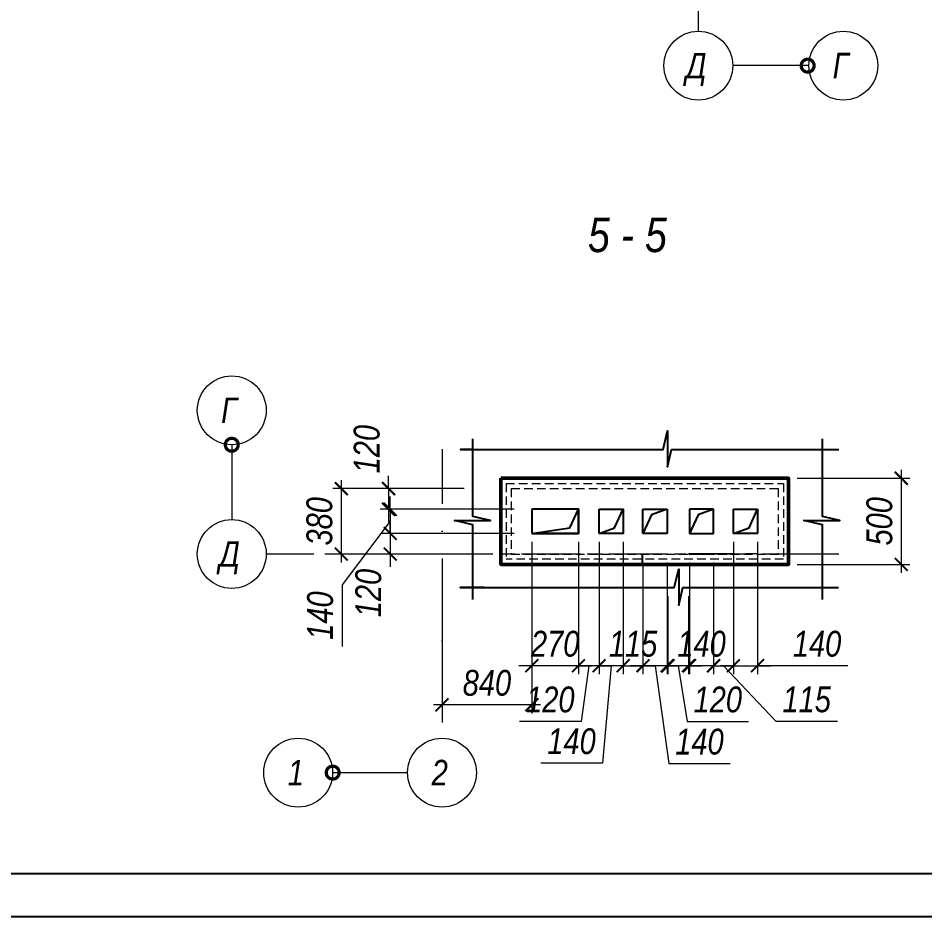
# Model space of a CAD drawing. Header units: millimetres. Extents: x 1582001 to 3303937, y 226471 to 491235.
# Drawn here: x 1677140 to 1687668, y 320955 to 331395 of the extents above; entities that cross this region are included whole.
import ezdxf
from ezdxf.enums import TextEntityAlignment as Align

# ---------------------------------------------------------------- set-up
doc = ezdxf.new("R2010")
doc.units = ezdxf.units.MM
for name, pattern in [('CENTER', [50.800000000000004, 31.75, -6.35, 6.35, -6.35]), ('DASHDOT', [25.4, 12.7, -6.35, 0, -6.35]), ('DASHED', [0.75, 0.5, -0.25])]:
    doc.linetypes.add(name, pattern=pattern)
doc.layers.get('Defpoints').update_dxf_attribs({"color": 255, "lineweight": 30})
for name, color, linetype, lineweight in [('A-Wall-G', 22, 'Continuous', 50), ('Оси', 251, 'CENTER', 9), ('Размеры', 7, 'Continuous', 18)]:
    doc.layers.add(name, color=color, linetype=linetype, lineweight=lineweight)
doc.layers.add('Формуляр', color=138, linetype='Continuous')
doc.styles.add('GOST 2.304', font='ARIALNI.TTF', dxfattribs={"width": 0.98, "height": 300})
doc.styles.add('STYLE1', font='ARIALNI.TTF', dxfattribs={"height": 300})
doc.styles.add('стиль1', font='ARIALNI.TTF', dxfattribs={"width": 0.98, "height": 300})
doc.dimstyles.new('50', dxfattribs={"dimtxt": 270, "dimasz": 150, "dimexe": 100, "dimexo": 100, "dimgap": 100, "dimtad": 1, "dimdec": 0, "dimlfac": 0.5, "dimzin": 0, "dimdsep": 46, "dimtxsty": 'стиль1', "dimblk": 'ARCHTICK', "dimcen": 0, "dimdle": 100, "dimclrd": 256, "dimclre": 256, "dimclrt": 256, "dimadec": 0, "dimazin": 0, "dimtfac": 1, "dimtdec": 0, "dimtix": 1, "dimtmove": 1, "dimatfit": 0, "dimldrblk": 'DOTSMALL', "dimfxl": 0, "dimtolj": 1, "dimtzin": 0, "dimlwd": -1, "dimlwe": -1, "dimarcsym": 0})

# ---------------------------------------------------------------- blocks, each defined once
blk = doc.blocks.new('_ArchTick')
at = {"color": 0, "linetype": 'ByBlock', "const_width": 0.15}
blk.add_lwpolyline([(-0.5, -0.5), (0.5, 0.5)], dxfattribs=at)
blk = doc.blocks.new('*D878')
at = {"layer": 'Defpoints', "color": 0, "lineweight": -3, "ltscale": 100, "transparency": 16777216}
for p in [(1682420.295932865, 325929.6525766558), (1681441.826197711, 325689.6525766558), (1683001.177446213, 325689.6525766558)]:
    blk.add_point(p, dxfattribs=at)
at = {"layer": 'Размеры', "ltscale": 100, "transparency": 16777216}
for p, q in [((1681441.826197711, 325929.6525766558), (1681441.826197711, 326079.6525766558)), ((1682320.295932865, 325929.6525766558), (1681341.826197711, 325929.6525766558)), ((1681441.826197711, 325929.6525766558), (1681441.826197711, 325689.6525766558)), ((1682901.177446213, 325689.6525766558), (1681341.826197711, 325689.6525766558)), ((1681441.826197711, 325689.6525766558), (1681441.826197711, 325539.6525766558))]:
    blk.add_line(p, q, dxfattribs=at)
at = {"layer": 'Размеры', "ltscale": 100, "transparency": 16777216, "xscale": 150, "yscale": 150, "zscale": 150}
for p, rotation in [((1681441.826197711, 325929.6525766558), 270), ((1681441.826197711, 325689.6525766558), 90)]:
    blk.add_blockref('_ArchTick', p, dxfattribs=dict(at, rotation=rotation))
at = {"layer": 'Размеры', "ltscale": 100, "transparency": 16777216, "insert": (1681188.654301394, 326388.0026112497), "char_height": 300, "attachment_point": 5, "rotation": 90, "style": 'стиль1'}
blk.add_mtext('\\A1;120', dxfattribs=at)
blk = doc.blocks.new('_DotSmall')
at = {"color": 0, "linetype": 'ByBlock', "const_width": 0.5}
blk.add_lwpolyline([(-0.0625, 0, 1), (0.0625, 0, 1)], format="xyb", close=True, dxfattribs=at)
blk = doc.blocks.new('*D879')
at = {"layer": 'Defpoints', "color": 0, "lineweight": -3, "ltscale": 100, "transparency": 16777216}
for p in [(1683001.177446213, 325689.6525766558), (1681460.575393647, 325409.6525766558), (1683001.177446213, 325409.6525766558)]:
    blk.add_point(p, dxfattribs=at)
at = {"layer": 'Размеры', "ltscale": 100, "transparency": 16777216}
for p, q in [((1681460.575393647, 325689.6525766558), (1681460.575393647, 325839.6525766558)), ((1682901.177446213, 325689.6525766558), (1681360.575393647, 325689.6525766558)), ((1681460.575393647, 325689.6525766558), (1681460.575393647, 325409.6525766558)), ((1681460.575393647, 325689.6525766558), (1681460.575393647, 325409.6525766558)), ((1681460.575393647, 325549.6525766558), (1680900.857795586, 324812.3038905163)), ((1682901.177446213, 325409.6525766558), (1681360.575393647, 325409.6525766558)), ((1681460.575393647, 325409.6525766558), (1681460.575393647, 325259.6525766558)), ((1680900.857795586, 324812.3038905163), (1680900.857795586, 324097.1019805572))]:
    blk.add_line(p, q, dxfattribs=at)
at = {"layer": 'Размеры', "ltscale": 100, "transparency": 16777216, "xscale": 150, "yscale": 150, "zscale": 150}
for p, rotation in [((1681460.575393647, 325689.6525766558), 270), ((1681460.575393647, 325409.6525766558), 90)]:
    blk.add_blockref('_ArchTick', p, dxfattribs=dict(at, rotation=rotation))
at = {"layer": 'Размеры', "ltscale": 100, "transparency": 16777216, "insert": (1680647.685899269, 324454.702935537), "char_height": 300, "attachment_point": 5, "rotation": 90, "style": 'стиль1'}
blk.add_mtext('\\A1;140', dxfattribs=at)
blk = doc.blocks.new('*D880')
at = {"layer": 'Defpoints', "color": 0, "lineweight": -3, "ltscale": 100, "transparency": 16777216}
for p in [(1683001.177446213, 325409.6525766558), (1681460.575393647, 325169.6525766558), (1682415.90312823, 325169.6525766558)]:
    blk.add_point(p, dxfattribs=at)
at = {"layer": 'Размеры', "ltscale": 100, "transparency": 16777216}
for p, q in [((1681460.575393647, 325409.6525766558), (1681460.575393647, 325559.6525766558)), ((1682901.177446213, 325409.6525766558), (1681360.575393647, 325409.6525766558)), ((1681460.575393647, 325409.6525766558), (1681460.575393647, 325169.6525766558)), ((1682315.90312823, 325169.6525766558), (1681360.575393647, 325169.6525766558)), ((1681460.575393647, 325169.6525766558), (1681460.575393647, 325019.6525766558))]:
    blk.add_line(p, q, dxfattribs=at)
at = {"layer": 'Размеры', "ltscale": 100, "transparency": 16777216, "xscale": 150, "yscale": 150, "zscale": 150}
for p, rotation in [((1681460.575393647, 325409.6525766558), 270), ((1681460.575393647, 325169.6525766558), 90)]:
    blk.add_blockref('_ArchTick', p, dxfattribs=dict(at, rotation=rotation))
at = {"layer": 'Размеры', "ltscale": 100, "transparency": 16777216, "insert": (1681207.403497331, 324716.4519196986), "char_height": 300, "attachment_point": 5, "rotation": 90, "style": 'стиль1'}
blk.add_mtext('\\A1;120', dxfattribs=at)
blk = doc.blocks.new('*D881')
at = {"layer": 'Defpoints', "color": 0, "lineweight": -3, "ltscale": 100, "transparency": 16777216}
for p in [(1681601.540854615, 325929.6525766558), (1680892.565709646, 325169.6525766558), (1681601.540854615, 325169.6525766558)]:
    blk.add_point(p, dxfattribs=at)
at = {"layer": 'Размеры', "ltscale": 100, "transparency": 16777216}
for p, q in [((1680892.565709646, 326029.6525766558), (1680892.565709646, 325069.6525766558)), ((1681501.540854615, 325929.6525766558), (1680792.565709646, 325929.6525766558)), ((1681501.540854615, 325169.6525766558), (1680792.565709646, 325169.6525766558))]:
    blk.add_line(p, q, dxfattribs=at)
at = {"layer": 'Размеры', "ltscale": 100, "transparency": 16777216, "xscale": 150, "yscale": 150, "zscale": 150}
for p, rotation in [((1680892.565709646, 325929.6525766558), 90), ((1680892.565709646, 325169.6525766558), 270)]:
    blk.add_blockref('_ArchTick', p, dxfattribs=dict(at, rotation=rotation))
at = {"layer": 'Размеры', "ltscale": 100, "transparency": 16777216, "insert": (1680639.39381333, 325549.6525766561), "char_height": 300, "attachment_point": 5, "rotation": 90, "style": 'стиль1'}
blk.add_mtext('\\A1;380', dxfattribs=at)
blk = doc.blocks.new('*D883')
at = {"layer": 'Defpoints', "color": 0, "lineweight": -3, "ltscale": 100, "transparency": 16777216}
for p in [(1684935.150164272, 325169.6525766341), (1685215.150164254, 325169.6525766557), (1684935.150164272, 323872.3894953676)]:
    blk.add_point(p, dxfattribs=at)
at = {"layer": 'Размеры', "ltscale": 100, "transparency": 16777216}
for p, q in [((1684935.150164272, 325069.6525766341), (1684935.150164272, 323772.3894953676)), ((1685215.150164254, 325069.6525766557), (1685215.150164254, 323772.3894953676)), ((1684935.150164272, 323872.3894953676), (1684785.150164272, 323872.3894953676)), ((1685215.150164254, 323872.3894953676), (1684935.150164272, 323872.3894953676)), ((1685215.150164254, 323872.3894953676), (1685365.150164254, 323872.3894953676))]:
    blk.add_line(p, q, dxfattribs=at)
at = {"layer": 'Размеры', "ltscale": 100, "transparency": 16777216, "xscale": 150, "yscale": 150, "zscale": 150}
blk.add_blockref('_ArchTick', (1684935.150164272, 323872.3894953676), dxfattribs=at)
at = {"layer": 'Размеры', "ltscale": 100, "transparency": 16777216, "xscale": 150, "yscale": 150, "zscale": 150, "rotation": 180}
blk.add_blockref('_ArchTick', (1685215.150164254, 323872.3894953676), dxfattribs=at)
at = {"layer": 'Размеры', "ltscale": 100, "transparency": 16777216, "insert": (1685075.150164263, 324125.5613916842), "char_height": 300, "attachment_point": 5, "style": 'стиль1'}
blk.add_mtext('\\A1;140', dxfattribs=at)
blk = doc.blocks.new('*D884')
at = {"layer": 'Defpoints', "color": 0, "lineweight": -3, "ltscale": 100, "transparency": 16777216}
for p in [(1684685.150164254, 324780.5424810776), (1684925.150164254, 324780.5424810776), (1684685.150164254, 323872.3894953679)]:
    blk.add_point(p, dxfattribs=at)
at = {"layer": 'Размеры', "ltscale": 100, "transparency": 16777216}
for p, q in [((1684685.150164254, 324680.5424810776), (1684685.150164254, 323772.3894953679)), ((1684925.150164254, 324680.5424810776), (1684925.150164254, 323772.3894953679)), ((1684685.150164254, 323872.3894953679), (1684535.150164254, 323872.3894953679)), ((1684925.150164254, 323872.3894953679), (1684685.150164254, 323872.3894953679)), ((1684925.150164254, 323872.3894953679), (1684685.150164254, 323872.3894953679)), ((1684805.150164254, 323872.3894953679), (1684906.220907137, 323225.4269748705)), ((1684925.150164254, 323872.3894953679), (1685075.150164254, 323872.3894953679)), ((1684906.220907137, 323225.4269748705), (1685621.422817096, 323225.4269748705))]:
    blk.add_line(p, q, dxfattribs=at)
at = {"layer": 'Размеры', "ltscale": 100, "transparency": 16777216, "xscale": 150, "yscale": 150, "zscale": 150}
blk.add_blockref('_ArchTick', (1684685.150164254, 323872.3894953679), dxfattribs=at)
at = {"layer": 'Размеры', "ltscale": 100, "transparency": 16777216, "xscale": 150, "yscale": 150, "zscale": 150, "rotation": 180}
blk.add_blockref('_ArchTick', (1684925.150164254, 323872.3894953679), dxfattribs=at)
at = {"layer": 'Размеры', "ltscale": 100, "transparency": 16777216, "insert": (1685263.821862117, 323478.598871187), "char_height": 300, "attachment_point": 5, "style": 'стиль1'}
blk.add_mtext('\\A1;120', dxfattribs=at)
blk = doc.blocks.new('*D885')
at = {"layer": 'Defpoints', "color": 0, "lineweight": -3, "ltscale": 100, "transparency": 16777216}
for p in [(1684395.150164253, 325169.6525766558), (1684675.150164253, 325169.6525766557), (1684395.150164253, 323872.3894953679)]:
    blk.add_point(p, dxfattribs=at)
at = {"layer": 'Размеры', "ltscale": 100, "transparency": 16777216}
for p, q in [((1684395.150164253, 325069.6525766558), (1684395.150164253, 323772.3894953679)), ((1684675.150164253, 325069.6525766557), (1684675.150164253, 323772.3894953679)), ((1684395.150164253, 323872.3894953679), (1684245.150164253, 323872.3894953679)), ((1684675.150164253, 323872.3894953679), (1684395.150164253, 323872.3894953679)), ((1684675.150164253, 323872.3894953679), (1684395.150164253, 323872.3894953679)), ((1684535.150164253, 323872.3894953679), (1684693.35871876, 322735.5683136082)), ((1684675.150164253, 323872.3894953679), (1684825.150164253, 323872.3894953679)), ((1684693.35871876, 322735.5683136082), (1685408.560628719, 322735.5683136082))]:
    blk.add_line(p, q, dxfattribs=at)
at = {"layer": 'Размеры', "ltscale": 100, "transparency": 16777216, "xscale": 150, "yscale": 150, "zscale": 150}
blk.add_blockref('_ArchTick', (1684395.150164253, 323872.3894953679), dxfattribs=at)
at = {"layer": 'Размеры', "ltscale": 100, "transparency": 16777216, "xscale": 150, "yscale": 150, "zscale": 150, "rotation": 180}
blk.add_blockref('_ArchTick', (1684675.150164253, 323872.3894953679), dxfattribs=at)
at = {"layer": 'Размеры', "ltscale": 100, "transparency": 16777216, "insert": (1685050.959673739, 322988.7402099247), "char_height": 300, "attachment_point": 5, "style": 'стиль1'}
blk.add_mtext('\\A1;140', dxfattribs=at)
blk = doc.blocks.new('*D886')
at = {"layer": 'Defpoints', "color": 0, "lineweight": -3, "ltscale": 100, "transparency": 16777216}
for p in [(1684165.150164254, 325409.652576656), (1684395.150164253, 325169.6525766558), (1684395.150164253, 323872.3894953679)]:
    blk.add_point(p, dxfattribs=at)
at = {"layer": 'Размеры', "ltscale": 100, "transparency": 16777216}
for p, q in [((1684165.150164254, 325309.652576656), (1684165.150164254, 323772.3894953679)), ((1684395.150164253, 325069.6525766558), (1684395.150164253, 323772.3894953679)), ((1684165.150164254, 323872.3894953679), (1684015.150164254, 323872.3894953679)), ((1684165.150164254, 323872.3894953679), (1684395.150164253, 323872.3894953679)), ((1684395.150164253, 323872.3894953679), (1684545.150164253, 323872.3894953679))]:
    blk.add_line(p, q, dxfattribs=at)
at = {"layer": 'Размеры', "ltscale": 100, "transparency": 16777216, "xscale": 150, "yscale": 150, "zscale": 150}
blk.add_blockref('_ArchTick', (1684165.150164254, 323872.3894953679), dxfattribs=at)
at = {"layer": 'Размеры', "ltscale": 100, "transparency": 16777216, "xscale": 150, "yscale": 150, "zscale": 150, "rotation": 180}
blk.add_blockref('_ArchTick', (1684395.150164253, 323872.3894953679), dxfattribs=at)
at = {"layer": 'Размеры', "ltscale": 100, "transparency": 16777216, "insert": (1684280.150164253, 324125.5613916844), "char_height": 300, "attachment_point": 5, "style": 'стиль1'}
blk.add_mtext('\\A1;115', dxfattribs=at)
blk = doc.blocks.new('*D887')
at = {"layer": 'Defpoints', "color": 0, "lineweight": -3, "ltscale": 100, "transparency": 16777216}
for p in [(1683885.150164254, 325409.652576656), (1684165.150164254, 325409.652576656), (1683885.150164254, 323872.3894953679)]:
    blk.add_point(p, dxfattribs=at)
at = {"layer": 'Размеры', "ltscale": 100, "transparency": 16777216}
for p, q in [((1683885.150164254, 325309.652576656), (1683885.150164254, 323772.3894953679)), ((1684165.150164254, 325309.652576656), (1684165.150164254, 323772.3894953679)), ((1683885.150164254, 323872.3894953679), (1683735.150164254, 323872.3894953679)), ((1684165.150164254, 323872.3894953679), (1683885.150164254, 323872.3894953679)), ((1684165.150164254, 323872.3894953679), (1683885.150164254, 323872.3894953679)), ((1684025.150164254, 323872.3894953679), (1683923.198510088, 322740.2456551159)), ((1684165.150164254, 323872.3894953679), (1684315.150164254, 323872.3894953679)), ((1683923.198510088, 322740.2456551159), (1683207.996600128, 322740.2456551159))]:
    blk.add_line(p, q, dxfattribs=at)
at = {"layer": 'Размеры', "ltscale": 100, "transparency": 16777216, "xscale": 150, "yscale": 150, "zscale": 150}
blk.add_blockref('_ArchTick', (1683885.150164254, 323872.3894953679), dxfattribs=at)
at = {"layer": 'Размеры', "ltscale": 100, "transparency": 16777216, "xscale": 150, "yscale": 150, "zscale": 150, "rotation": 180}
blk.add_blockref('_ArchTick', (1684165.150164254, 323872.3894953679), dxfattribs=at)
at = {"layer": 'Размеры', "ltscale": 100, "transparency": 16777216, "insert": (1683565.597555108, 322993.4175514324), "char_height": 300, "attachment_point": 5, "style": 'стиль1'}
blk.add_mtext('\\A1;140', dxfattribs=at)
blk = doc.blocks.new('*D888')
at = {"layer": 'Defpoints', "color": 0, "lineweight": -3, "ltscale": 100, "transparency": 16777216}
for p in [(1683645.150164254, 325409.652576656), (1683885.150164254, 325409.652576656), (1683645.150164254, 323872.3894953679)]:
    blk.add_point(p, dxfattribs=at)
at = {"layer": 'Размеры', "ltscale": 100, "transparency": 16777216}
for p, q in [((1683645.150164254, 325309.652576656), (1683645.150164254, 323772.3894953679)), ((1683885.150164254, 325309.652576656), (1683885.150164254, 323772.3894953679)), ((1683645.150164254, 323872.3894953679), (1683495.150164254, 323872.3894953679)), ((1683885.150164254, 323872.3894953679), (1683645.150164254, 323872.3894953679)), ((1683885.150164254, 323872.3894953679), (1683645.150164254, 323872.3894953679)), ((1683765.150164254, 323872.3894953679), (1683677.022286296, 323225.4269748705)), ((1683885.150164254, 323872.3894953679), (1684035.150164254, 323872.3894953679)), ((1683677.022286296, 323225.4269748705), (1682961.820376337, 323225.4269748705))]:
    blk.add_line(p, q, dxfattribs=at)
at = {"layer": 'Размеры', "ltscale": 100, "transparency": 16777216, "xscale": 150, "yscale": 150, "zscale": 150}
blk.add_blockref('_ArchTick', (1683645.150164254, 323872.3894953679), dxfattribs=at)
at = {"layer": 'Размеры', "ltscale": 100, "transparency": 16777216, "xscale": 150, "yscale": 150, "zscale": 150, "rotation": 180}
blk.add_blockref('_ArchTick', (1683885.150164254, 323872.3894953679), dxfattribs=at)
at = {"layer": 'Размеры', "ltscale": 100, "transparency": 16777216, "insert": (1683319.421331317, 323478.598871187), "char_height": 300, "attachment_point": 5, "style": 'стиль1'}
blk.add_mtext('\\A1;120', dxfattribs=at)
blk = doc.blocks.new('*D889')
at = {"layer": 'Defpoints', "color": 0, "lineweight": -3, "ltscale": 100, "transparency": 16777216}
for p in [(1683105.150164254, 325409.652576656), (1683645.150164254, 325409.652576656), (1683105.150164254, 323872.3894953679)]:
    blk.add_point(p, dxfattribs=at)
at = {"layer": 'Размеры', "ltscale": 100, "transparency": 16777216}
for p, q in [((1683105.150164254, 325309.652576656), (1683105.150164254, 323772.3894953679)), ((1683645.150164254, 325309.652576656), (1683645.150164254, 323772.3894953679)), ((1683105.150164254, 323872.3894953679), (1682955.150164254, 323872.3894953679)), ((1683645.150164254, 323872.3894953679), (1683105.150164254, 323872.3894953679)), ((1683645.150164254, 323872.3894953679), (1683795.150164254, 323872.3894953679))]:
    blk.add_line(p, q, dxfattribs=at)
at = {"layer": 'Размеры', "ltscale": 100, "transparency": 16777216, "xscale": 150, "yscale": 150, "zscale": 150}
blk.add_blockref('_ArchTick', (1683105.150164254, 323872.3894953679), dxfattribs=at)
at = {"layer": 'Размеры', "ltscale": 100, "transparency": 16777216, "xscale": 150, "yscale": 150, "zscale": 150, "rotation": 180}
blk.add_blockref('_ArchTick', (1683645.150164254, 323872.3894953679), dxfattribs=at)
at = {"layer": 'Размеры', "ltscale": 100, "transparency": 16777216, "insert": (1683375.150164254, 324125.5613916844), "char_height": 300, "attachment_point": 5, "style": 'стиль1'}
blk.add_mtext('\\A1;270', dxfattribs=at)
blk = doc.blocks.new('*D890')
at = {"layer": 'Defpoints', "color": 0, "lineweight": -3, "ltscale": 100, "transparency": 16777216}
for p in [(1685445.150164254, 325409.6525766556), (1685215.150164254, 325169.6525766557), (1685445.150164254, 323872.3894953679)]:
    blk.add_point(p, dxfattribs=at)
at = {"layer": 'Размеры', "ltscale": 100, "transparency": 16777216}
for p, q in [((1685445.150164254, 325309.6525766556), (1685445.150164254, 323772.3894953679)), ((1685215.150164254, 325069.6525766557), (1685215.150164254, 323772.3894953679)), ((1685215.150164254, 323872.3894953679), (1685065.150164254, 323872.3894953679)), ((1685215.150164254, 323872.3894953679), (1685445.150164254, 323872.3894953679)), ((1685215.150164254, 323872.3894953679), (1685445.150164254, 323872.3894953679)), ((1685330.150164254, 323872.3894953679), (1685936.828084606, 323227.1904444133)), ((1685445.150164254, 323872.3894953679), (1685595.150164254, 323872.3894953679)), ((1685936.828084606, 323227.1904444133), (1686654.235997294, 323227.1904444133))]:
    blk.add_line(p, q, dxfattribs=at)
at = {"layer": 'Размеры', "ltscale": 100, "transparency": 16777216, "xscale": 150, "yscale": 150, "zscale": 150}
blk.add_blockref('_ArchTick', (1685215.150164254, 323872.3894953679), dxfattribs=at)
at = {"layer": 'Размеры', "ltscale": 100, "transparency": 16777216, "xscale": 150, "yscale": 150, "zscale": 150, "rotation": 180}
blk.add_blockref('_ArchTick', (1685445.150164254, 323872.3894953679), dxfattribs=at)
at = {"layer": 'Размеры', "ltscale": 100, "transparency": 16777216, "insert": (1686295.53204095, 323480.3623407299), "char_height": 300, "attachment_point": 5, "style": 'стиль1'}
blk.add_mtext('\\A1;115', dxfattribs=at)
blk = doc.blocks.new('*D891')
at = {"layer": 'Defpoints', "color": 0, "lineweight": -3, "ltscale": 100, "transparency": 16777216}
for p in [(1685445.150164254, 325409.6525766556), (1685725.150164254, 325409.6525766556), (1685725.150164254, 323872.3894953679)]:
    blk.add_point(p, dxfattribs=at)
at = {"layer": 'Размеры', "ltscale": 100, "transparency": 16777216}
for p, q in [((1685445.150164254, 325309.6525766556), (1685445.150164254, 323772.3894953679)), ((1685725.150164254, 325309.6525766556), (1685725.150164254, 323772.3894953679)), ((1685445.150164254, 323872.3894953679), (1685295.150164254, 323872.3894953679)), ((1685445.150164254, 323872.3894953679), (1685725.150164254, 323872.3894953679)), ((1685445.150164254, 323872.3894953679), (1685725.150164254, 323872.3894953679)), ((1685725.150164254, 323872.3894953679), (1685875.150164254, 323872.3894953679)), ((1686773.845815874, 323872.3894953679), (1685725.150164254, 323872.3894953679))]:
    blk.add_line(p, q, dxfattribs=at)
at = {"layer": 'Размеры', "ltscale": 100, "transparency": 16777216, "xscale": 150, "yscale": 150, "zscale": 150}
blk.add_blockref('_ArchTick', (1685445.150164254, 323872.3894953679), dxfattribs=at)
at = {"layer": 'Размеры', "ltscale": 100, "transparency": 16777216, "xscale": 150, "yscale": 150, "zscale": 150, "rotation": 180}
blk.add_blockref('_ArchTick', (1685725.150164254, 323872.3894953679), dxfattribs=at)
at = {"layer": 'Размеры', "ltscale": 100, "transparency": 16777216, "insert": (1686416.244860895, 324125.5613916844), "char_height": 300, "attachment_point": 5, "style": 'стиль1'}
blk.add_mtext('\\A1;140', dxfattribs=at)
blk = doc.blocks.new('*D882')
at = {"layer": 'Defpoints', "color": 0, "lineweight": -3, "ltscale": 100, "transparency": 16777216}
for p in [(1683105.150164254, 325409.652576656), (1682061.740322657, 324955.755453628), (1682061.740322657, 323418.4923723398)]:
    blk.add_point(p, dxfattribs=at)
at = {"layer": 'Размеры', "ltscale": 100, "transparency": 16777216}
for p, q in [((1683105.150164254, 325309.652576656), (1683105.150164254, 323318.4923723398)), ((1682061.740322657, 324855.755453628), (1682061.740322657, 323318.4923723398)), ((1683205.150164254, 323418.4923723398), (1681961.740322657, 323418.4923723398))]:
    blk.add_line(p, q, dxfattribs=at)
at = {"layer": 'Размеры', "ltscale": 100, "transparency": 16777216, "xscale": 150, "yscale": 150, "zscale": 150, "rotation": 180}
blk.add_blockref('_ArchTick', (1682061.740322657, 323418.4923723398), dxfattribs=at)
at = {"layer": 'Размеры', "ltscale": 100, "transparency": 16777216, "xscale": 150, "yscale": 150, "zscale": 150}
blk.add_blockref('_ArchTick', (1683105.150164254, 323418.4923723398), dxfattribs=at)
at = {"layer": 'Размеры', "ltscale": 100, "transparency": 16777216, "insert": (1682583.445243455, 323671.6642686563), "char_height": 300, "attachment_point": 5, "style": 'стиль1'}
blk.add_mtext('\\A1;840', dxfattribs=at)
blk = doc.blocks.new('*D892')
at = {"layer": 'Defpoints', "color": 0, "lineweight": -3, "ltscale": 100, "transparency": 16777216}
for p in [(1686085.150164254, 326049.6525766554), (1686085.150164254, 325049.6525766555), (1687394.207444262, 325049.6525766555)]:
    blk.add_point(p, dxfattribs=at)
at = {"layer": 'Размеры', "ltscale": 100, "transparency": 16777216}
for p, q in [((1687394.207444262, 326149.6525766554), (1687394.207444262, 324949.6525766555)), ((1686185.150164254, 326049.6525766554), (1687494.207444262, 326049.6525766554)), ((1686185.150164254, 325049.6525766555), (1687494.207444262, 325049.6525766555))]:
    blk.add_line(p, q, dxfattribs=at)
at = {"layer": 'Размеры', "ltscale": 100, "transparency": 16777216, "xscale": 150, "yscale": 150, "zscale": 150}
for p, rotation in [((1687394.207444262, 326049.6525766554), 90), ((1687394.207444262, 325049.6525766555), 270)]:
    blk.add_blockref('_ArchTick', p, dxfattribs=dict(at, rotation=rotation))
at = {"layer": 'Размеры', "ltscale": 100, "transparency": 16777216, "insert": (1687141.035547945, 325549.6525766557), "char_height": 300, "attachment_point": 5, "rotation": 90, "style": 'стиль1'}
blk.add_mtext('\\A1;500', dxfattribs=at)

msp = doc.modelspace()

# ---------------------------------------------------------------- linework, layer by layer
at = {"ltscale": 100}
for p, q in [((1683105.150164254, 325689.652576656), (1683105.150164254, 325409.652576656)), ((1683645.150164254, 325689.652576656), (1683105.150164254, 325689.652576656)), ((1683645.150164254, 325409.652576656), (1683645.150164254, 325689.652576656)), ((1683885.150164254, 325689.652576656), (1684165.150164254, 325689.652576656)), ((1683885.150164254, 325409.652576656), (1683885.150164254, 325689.652576656)), ((1684165.150164254, 325689.652576656), (1684165.150164254, 325409.652576656)), ((1684395.150164253, 325689.6525766556), (1684675.150164253, 325689.6525766556)), ((1684395.150164253, 325409.6525766556), (1684395.150164253, 325689.6525766556)), ((1684675.150164253, 325689.6525766556), (1684675.150164253, 325409.6525766556)), ((1685215.150164254, 325689.6525766556), (1684935.150164254, 325689.6525766556)), ((1684935.150164254, 325689.6525766556), (1684935.150164254, 325409.6525766556)), ((1685215.150164254, 325409.6525766556), (1685215.150164254, 325689.6525766556)), ((1685445.150164254, 325689.652576656), (1685725.150164254, 325689.652576656)), ((1685445.150164254, 325409.652576656), (1685445.150164254, 325689.652576656)), ((1685725.150164254, 325689.652576656), (1685725.150164254, 325409.652576656)), ((1683105.150164254, 325409.652576656), (1683645.150164254, 325409.652576656)), ((1684165.150164254, 325409.652576656), (1683885.150164254, 325409.652576656)), ((1684675.150164253, 325409.6525766556), (1684395.150164253, 325409.6525766556)), ((1684935.150164254, 325409.6525766556), (1685215.150164254, 325409.6525766556)), ((1685725.150164254, 325409.652576656), (1685445.150164254, 325409.652576656))]:
    msp.add_line(p, q, dxfattribs=at)
at = {"color": 0, "lineweight": -3, "ltscale": 100}
for points in [[(1682420.295932865, 326385.2637023272), (1682275.631395611, 326385.2637023272), (1684627.661534662, 326385.2637023272), (1684679.121352585, 326599.6330093432), (1684679.121352585, 326181.1461798258), (1684726.707264191, 326385.2637023272), (1686669.444001371, 326385.2637023272)], [(1682420.295932865, 324641.9293773428), (1682420.295932865, 324641.9293773428), (1682420.295932865, 325507.5592074723), (1682205.926625849, 325559.0190253959), (1682624.413455367, 325559.0190253959), (1682420.295932865, 325606.6049370014), (1682420.295932865, 326507.0959368071)], [(1686478.294643505, 324641.9293773429), (1686478.294643505, 324641.9293773429), (1686478.294643505, 325507.5592074724), (1686263.925336489, 325559.019025396), (1686682.412166007, 325559.019025396), (1686478.294643505, 325606.6049370015), (1686478.294643505, 326507.0959368072)], [(1684385.150164253, 325169.6525766557), (1684385.150214666, 325069.6524758306)], [(1685225.150164254, 325169.6525766557), (1684925.150164254, 325169.6525766334)], [(1682550.831766062, 324780.5424810776), (1682272.879908829, 324780.5424810776), (1684758.197367859, 324780.5424810776), (1684809.657185782, 324994.9117880936), (1684809.657185782, 324576.4249585762), (1684857.243097388, 324780.5424810776), (1686665.593478794, 324780.5424810776)]]:
    msp.add_lwpolyline(points, dxfattribs=at)
at = {"ltscale": 100}
for points in [[(1683105.150164254, 325409.652576656), (1683546.049115395, 325472.7040361183), (1683645.150164254, 325689.652576656)], [(1683885.150164254, 325409.652576656), (1684066.049115395, 325472.7040361183), (1684165.150164254, 325689.652576656)], [(1684675.150164253, 325689.6525766556), (1684494.251213112, 325626.6011171932), (1684395.150164253, 325409.6525766556)], [(1685215.150164254, 325689.6525766556), (1685034.251213113, 325626.6011171932), (1684935.150164254, 325409.6525766556)], [(1685445.150164254, 325409.652576656), (1685626.049115395, 325472.7040361183), (1685725.150164254, 325689.652576656)]]:
    msp.add_lwpolyline(points, dxfattribs=at)
for points in [[(1683105.150164254, 325409.652576656), (1683546.049115395, 325472.7040361183), (1683645.150164254, 325689.6525766555), (1683645.150164254, 325409.652576656)], [(1683885.150164254, 325409.652576656), (1684066.049115395, 325472.7040361183), (1684165.150164254, 325689.6525766555), (1684165.150164254, 325409.652576656)]]:
    msp.add_lwpolyline(points, close=True, dxfattribs=at)
at = {"layer": 'A-Wall-G', "ltscale": 100}
msp.add_lwpolyline([(1682745.150164254, 326049.6525766554), (1686085.150164254, 326049.6525766554), (1686085.150164254, 325049.6525766555), (1682745.150164254, 325049.6525766555)], close=True, dxfattribs=at)
at = {"layer": 'Оси', "linetype": 'DASHDOT', "ltscale": 50}
for p, q in [((1685038.184644286, 331242.7418032076), (1685038.184644286, 340714.2232389668)), ((1682061.740322657, 326387.7966812893), (1682061.740322657, 323030.44434023))]:
    msp.add_line(p, q, dxfattribs=at)
at = {"layer": 'Оси', "ltscale": 20}
for p, q in [((1686668.73469458, 325169.6525766557), (1680020.651573578, 325169.6525766557)), ((1684685.150164254, 325169.6525766558), (1682420.295932865, 325169.6525766557)), ((1686478.294643505, 325169.6525766557), (1685225.115502209, 325170.4844657372))]:
    msp.add_line(p, q, dxfattribs=at)
at = {"layer": 'Оси', "linetype": 'Continuous'}
for centre in [(1685038.184644286, 330842.7418032076), (1686721.039025215, 330842.7418032076), (1679620.651573578, 326838.8151416435), (1679620.651573578, 325169.6525766557), (1680391.231288495, 322630.44434023), (1682061.740322657, 322630.44434023)]:
    msp.add_circle(centre, 400, dxfattribs=at)
at = {"layer": 'Размеры', "linetype": 'DASHED', "ltscale": 200}
for p, q in [((1682805.150164254, 325989.6525766554), (1686025.150164254, 325989.6525766554)), ((1682805.150164254, 325989.6525766554), (1682805.150164254, 325109.6525766555)), ((1686025.150164254, 325989.6525766554), (1686025.150164254, 325109.6525766555)), ((1682865.150164254, 325929.6525766555), (1682865.150164254, 325169.6525766555)), ((1685965.150164254, 325929.6525766555), (1685965.150164254, 325169.6525766555)), ((1686025.150164254, 325109.6525766555), (1682805.150164254, 325109.6525766555))]:
    msp.add_line(p, q, dxfattribs=at)
for points in [[(1682865.150164254, 325929.6525766555), (1685965.150164254, 325929.6525766555)], [(1682865.150164254, 325169.6525766557), (1685965.150164254, 325169.6525766557)]]:
    msp.add_lwpolyline(points, dxfattribs=at)
at = {"layer": 'Формуляр'}
msp.add_lwpolyline([(1666000.761014781, 350654.9352700762), (1708000.677144012, 350654.9352700762), (1708000.677144012, 320954.9946700906), (1666000.761014781, 320954.9946700906)], close=True, dxfattribs=at)
at = {"layer": 'Формуляр', "color": 0}
msp.add_lwpolyline([(1668000.75701478, 321454.9936700903), (1668000.75701478, 350144.8838350213), (1707500.678144013, 350144.8838350213), (1707500.678144013, 321454.9936700903)], close=True, dxfattribs=at)

# ---------------------------------------------------------------- texts
at = {"ltscale": 2, "insert": (1683755.705240867, 329077.2033857824), "char_height": 400, "width": 6897.221556329401, "attachment_point": 1, "style": 'STYLE1'}
msp.add_mtext('5 - 5', dxfattribs=at)
at = {"layer": 'Оси', "linetype": 'Continuous', "ltscale": 100, "style": 'GOST 2.304'}
for s, p in [('Д', (1685011.854866066, 330842.7418032076)), ('Г', (1686694.709246995, 330842.7418032076)), ('Г', (1679594.321795358, 326838.8151416435)), ('Д', (1679594.321795358, 325169.6525766557)), ('1', (1680364.901510275, 322630.44434023)), ('2', (1682035.410544437, 322630.44434023))]:
    msp.add_text(s, height=297.2259969709814, dxfattribs=at).set_placement(p, align=Align.MIDDLE_CENTER)

# ---------------------------------------------------------------- dimensions: what is measured, and where the dimension line sits
at = {"layer": 'Размеры', "ltscale": 100}
for base, p1, p2, picture, middle in [((1681441.826197711, 325689.6525766558), (1682420.295932865, 325929.6525766558), (1683001.177446213, 325689.6525766558), '*D878', (1681441.826197711, 326388.0026112497)), ((1681460.575393647, 325409.6525766558), (1683001.177446213, 325689.6525766558), (1683001.177446213, 325409.6525766558), '*D879', (1680900.857795586, 324712.3038905165)), ((1681460.575393647, 325169.6525766558), (1683001.177446213, 325409.6525766558), (1682415.90312823, 325169.6525766558), '*D880', (1681460.575393647, 324716.4519196986))]:
    dim = msp.add_linear_dim(base=base, p1=p1, p2=p2, angle=270, dimstyle='50', dxfattribs=at)
    dim.commit()
    dim.dimension.update_dxf_attribs({"geometry": picture, "text_midpoint": middle, "dimtype": 160})
for base, p1, p2, angle, picture, middle in [((1687394.207444262, 325049.6525766555), (1686085.150164254, 326049.6525766554), (1686085.150164254, 325049.6525766555), 90, '*D892', (1687141.035547945, 325549.6525766557)), ((1680892.565709646, 325169.6525766558), (1681601.540854615, 325929.6525766558), (1681601.540854615, 325169.6525766558), 270, '*D881', (1680639.39381333, 325549.6525766561))]:
    dim = msp.add_linear_dim(base=base, p1=p1, p2=p2, angle=angle, dimstyle='50', dxfattribs=at)
    dim.commit()
    dim.dimension.update_dxf_attribs({"geometry": picture, "text_midpoint": middle})
dim = msp.add_linear_dim(base=(1682061.740322657, 323418.4923723398), p1=(1683105.150164254, 325409.652576656), p2=(1682061.740322657, 324955.755453628), text='840', dimstyle='50', dxfattribs=at)
dim.commit()
dim.dimension.update_dxf_attribs({"geometry": '*D882', "text_midpoint": (1682583.445243455, 323671.6642686563)})
for base, p1, p2, picture, middle in [((1683105.150164254, 323872.3894953679), (1683645.150164254, 325409.652576656), (1683105.150164254, 325409.652576656), '*D889', (1683375.150164254, 324125.5613916844)), ((1684395.150164253, 323872.3894953679), (1684165.150164254, 325409.652576656), (1684395.150164253, 325169.6525766558), '*D886', (1684280.150164253, 324125.5613916844)), ((1684935.150164272, 323872.3894953676), (1685215.150164254, 325169.6525766557), (1684935.150164272, 325169.6525766341), '*D883', (1685075.150164263, 324125.5613916842))]:
    dim = msp.add_linear_dim(base=base, p1=p1, p2=p2, dimstyle='50', dxfattribs=at)
    dim.commit()
    dim.dimension.update_dxf_attribs({"geometry": picture, "text_midpoint": middle})
for base, p1, p2, picture, middle in [((1683645.150164254, 323872.3894953679), (1683885.150164254, 325409.652576656), (1683645.150164254, 325409.652576656), '*D888', (1683577.022286296, 323225.4269748705)), ((1683885.150164254, 323872.3894953679), (1684165.150164254, 325409.652576656), (1683885.150164254, 325409.652576656), '*D887', (1683823.198510088, 322740.2456551159)), ((1685445.150164254, 323872.3894953679), (1685215.150164254, 325169.6525766557), (1685445.150164254, 325409.6525766556), '*D890', (1686036.828084606, 323227.1904444133)), ((1685725.150164254, 323872.3894953679), (1685445.150164254, 325409.6525766556), (1685725.150164254, 325409.6525766556), '*D891', (1686416.244860895, 323873.3487650987)), ((1684395.150164253, 323872.3894953679), (1684675.150164253, 325169.6525766557), (1684395.150164253, 325169.6525766558), '*D885', (1684793.35871876, 322735.5683136082)), ((1684685.150164254, 323872.3894953679), (1684925.150164254, 324780.5424810776), (1684685.150164254, 324780.5424810776), '*D884', (1685006.220907137, 323225.4269748705))]:
    dim = msp.add_linear_dim(base=base, p1=p1, p2=p2, dimstyle='50', dxfattribs=at)
    dim.commit()
    dim.dimension.update_dxf_attribs({"geometry": picture, "text_midpoint": middle, "dimtype": 160})

# ---------------------------------------------------------------- leaders
at = {"layer": 'Оси', "linetype": 'Continuous'}
for points in [[(1686307.347209274, 330842.7418032076), (1685438.184644286, 330842.7418032076)], [(1679620.651573578, 326438.8151416435), (1679620.651573578, 325569.6525766557)], [(1680792.577757669, 322630.44434023), (1681661.740322657, 322630.44434023)]]:
    msp.add_leader(points, dimstyle='50', override={"dimasz": 300, "dimgap": 100, "dimtad": 0}, dxfattribs=at)

doc.saveas('drawing.dxf')
